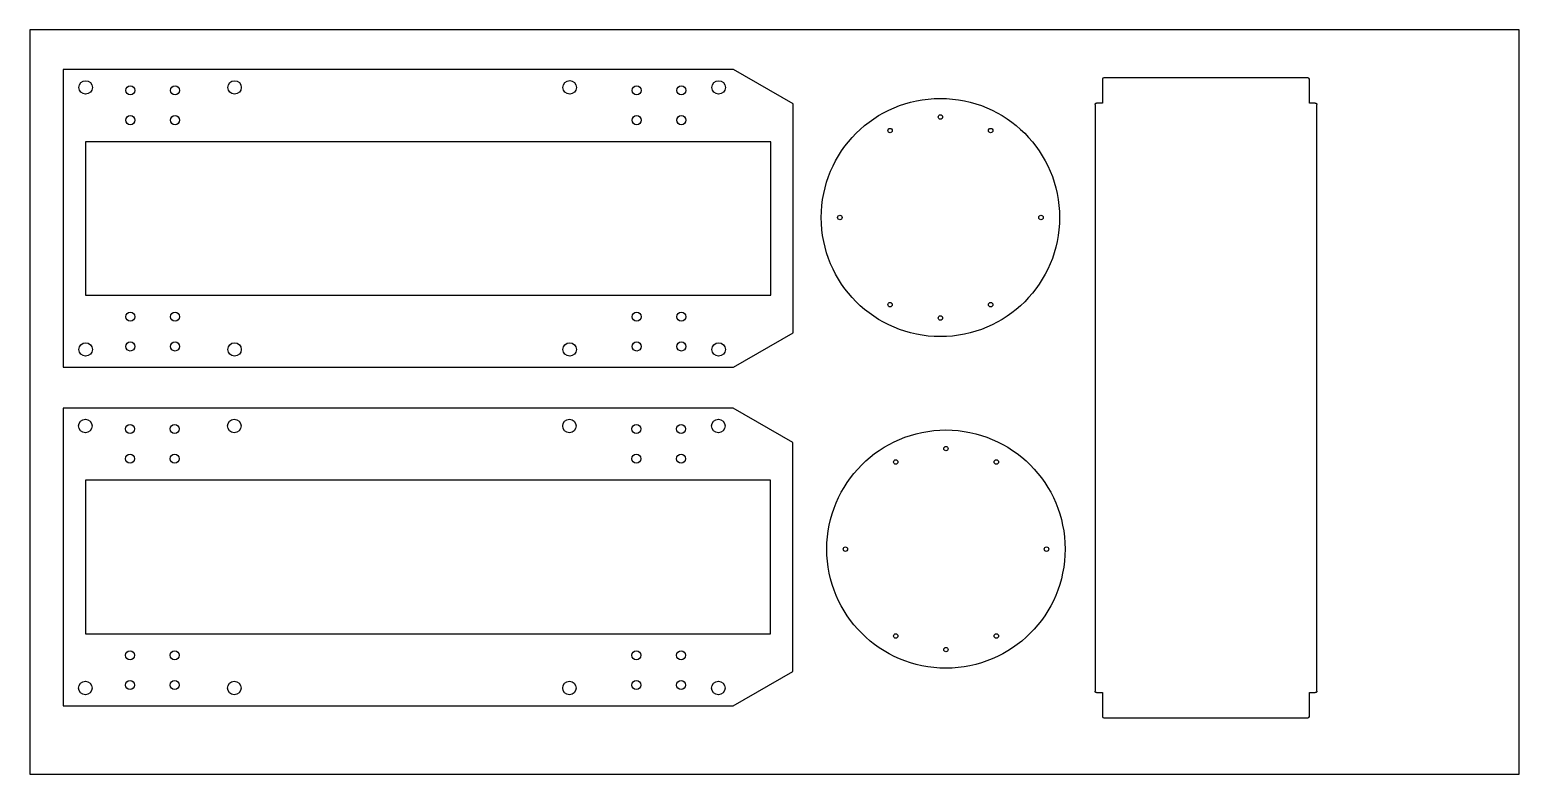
# Model space of a CAD drawing. Header units: millimetres. Extents: x -500 to 500, y -250 to 250.
import ezdxf

# ---------------------------------------------------------------- set-up
doc = ezdxf.new("R2010")
doc.units = ezdxf.units.MM

msp = doc.modelspace()

# ---------------------------------------------------------------- linework, layer by layer
at = {"color": 7, "linetype": 'Continuous', "lineweight": 25}
for p, q in [((-500, 250), (-500, -250)), ((500, 250), (-500, 250)), ((500, -250), (500, 250)), ((-27.5, 223.3), (-477.5, 223.3)), ((-477.5, 223.3), (-477.5, 23.3)), ((12.5, 200.2), (-27.5, 223.3)), ((220.2, 216.8), (220.2, 200.8)), ((358.1, 217.8), (221.2, 217.8)), ((359.1, 200.8), (359.1, 216.8)), ((12.5, 46.4), (12.5, 200.2)), ((220.2, 200.8), (216.2, 200.8)), ((363.1, 200.8), (359.1, 200.8)), ((215.2, 199.8), (215.2, -194.2)), ((364.1, -194.2), (364.1, 199.8)), ((-2.5, 174.8), (-462.5, 174.8)), ((-462.5, 174.8), (-462.5, 71.8)), ((-2.5, 71.8), (-2.5, 174.8)), ((-462.5, 71.8), (-2.5, 71.8)), ((-27.5, 23.3), (12.5, 46.4)), ((-477.5, 23.3), (-27.5, 23.3)), ((-27.7, -4.1), (-477.7, -4.1)), ((-477.7, -4.1), (-477.7, -204.1)), ((12.3, -27.2), (-27.7, -4.1)), ((12.3, -181), (12.3, -27.2)), ((-462.7, -52.6), (-462.7, -155.6)), ((-2.7, -52.6), (-462.7, -52.6)), ((-2.7, -155.6), (-2.7, -52.6)), ((-462.7, -155.6), (-2.7, -155.6)), ((-27.7, -204.1), (12.3, -181)), ((216.2, -195.2), (220.2, -195.2)), ((220.2, -195.2), (220.2, -211.2)), ((359.1, -211.2), (359.1, -195.2)), ((359.1, -195.2), (363.1, -195.2)), ((-477.7, -204.1), (-27.7, -204.1)), ((221.2, -212.2), (358.1, -212.2)), ((-500, -250), (500, -250))]:
    msp.add_line(p, q, dxfattribs=at)
for centre, radius in [((-462.5, 211.3), 4.52), ((-432.5, 209.3), 3.05), ((-402.5, 209.3), 3.05), ((-362.5, 211.3), 4.52), ((-137.5, 211.3), 4.53), ((-92.5, 209.3), 3.05), ((-62.5, 209.3), 3.05), ((-37.5, 211.3), 4.52), ((111.4, 123.9), 80), ((-432.5, 189.3), 3.05), ((-402.5, 189.3), 3.05), ((-92.5, 189.3), 3.05), ((-62.5, 189.3), 3.05), ((111.4, 191.4), 1.5), ((77.6, 182.3), 1.5), ((145.1, 182.3), 1.5), ((43.9, 123.9), 1.5), ((178.9, 123.9), 1.5), ((-432.5, 57.3), 3.05), ((-402.5, 57.3), 3.05), ((-92.5, 57.3), 3.05), ((-62.5, 57.3), 3.05), ((77.6, 65.4), 1.5), ((145.1, 65.4), 1.5), ((111.4, 56.4), 1.5), ((-432.5, 37.3), 3.05), ((-402.5, 37.3), 3.05), ((-92.5, 37.3), 3.05), ((-62.5, 37.3), 3.05), ((-462.5, 35.3), 4.53), ((-362.5, 35.3), 4.52), ((-137.5, 35.3), 4.53), ((-37.5, 35.3), 4.53), ((-462.7, -16.1), 4.52), ((-432.7, -18.1), 3.05), ((-402.7, -18.1), 3.05), ((-362.7, -16.1), 4.53), ((-137.7, -16.1), 4.52), ((-92.7, -18.1), 3.05), ((-62.7, -18.1), 3.05), ((-37.7, -16.1), 4.52), ((115.1, -98.8), 80), ((115.1, -31.3), 1.5), ((-432.7, -38.1), 3.05), ((-402.7, -38.1), 3.05), ((-92.7, -38.1), 3.05), ((-62.7, -38.1), 3.05), ((81.4, -40.3), 1.5), ((148.9, -40.3), 1.5), ((47.6, -98.8), 1.5), ((182.6, -98.8), 1.5), ((81.4, -157.2), 1.5), ((148.9, -157.2), 1.5), ((-432.7, -170.1), 3.05), ((-402.7, -170.1), 3.05), ((-92.7, -170.1), 3.05), ((-62.7, -170.1), 3.05), ((115.1, -166.3), 1.5), ((-462.7, -192.1), 4.52), ((-432.7, -190.1), 3.05), ((-402.7, -190.1), 3.05), ((-362.7, -192.1), 4.52), ((-137.7, -192.1), 4.52), ((-92.7, -190.1), 3.05), ((-62.7, -190.1), 3.05), ((-37.7, -192.1), 4.52)]:
    msp.add_circle(centre, radius, dxfattribs=at)
for centre, start, end in [((221.2, 216.8), 90, 180), ((358.1, 216.8), 360, 90), ((221.2, -211.2), 180, 270), ((358.1, -211.2), 270, 0)]:
    msp.add_arc(centre, 1, start, end, dxfattribs=at)
for points in [[(215.2, 199.8), (215.2, 200), (215.3, 200.3), (215.5, 200.6), (215.7, 200.6), (215.9, 200.7), (216, 200.8), (216.2, 200.8)], [(363.1, 200.8), (363.4, 200.8), (363.6, 200.6), (363.9, 200.4), (364, 200.3), (364.1, 200), (364.1, 199.9), (364.1, 199.8)], [(216.2, -195.2), (215.9, -195.2), (215.6, -195.1), (215.4, -194.9), (215.3, -194.8), (215.2, -194.5), (215.2, -194.4), (215.2, -194.2)], [(364.1, -194.2), (364.1, -194.5), (364, -194.8), (363.7, -195), (363.6, -195.1), (363.4, -195.2), (363.2, -195.2), (363.1, -195.2)]]:
    msp.add_open_spline(points, degree=3, knots=[0, 0, 0, 0, 0.5, 0.5, 0.75, 0.75, 1, 1, 1, 1], dxfattribs=at)

doc.saveas('drawing.dxf')
